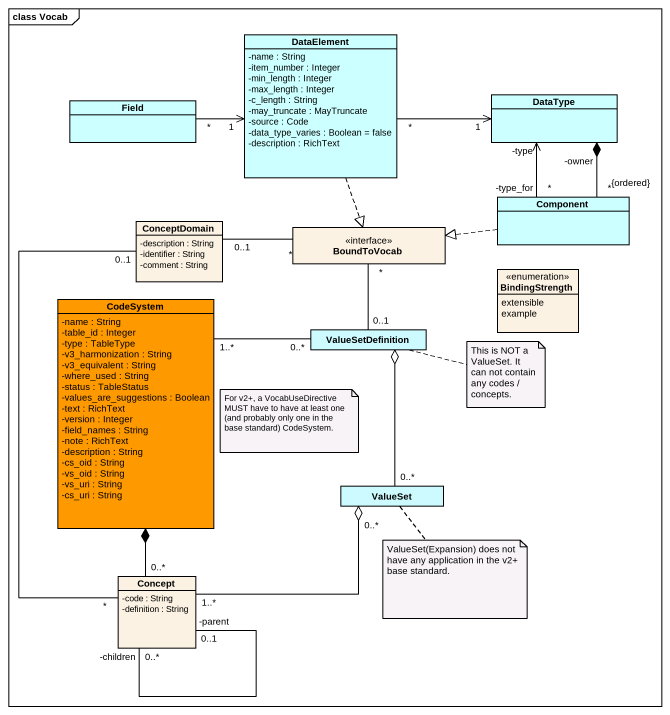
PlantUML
@startuml
mainframe class Vocab
hide circle
hide empty members
skinparam classAttributeIconSize 0
class DataElement #CCFFFF {
  -name : String
  -item_number : Integer
  -min_length : Integer
  -max_length : Integer
  -c_length : String
  -may_truncate : MayTruncate
  -source : Code
  -data_type_varies : Boolean = false
  -description : RichText
}
class Field #CCFFFF
class DataType #CCFFFF
class ConceptDomain {
  -description : String
  -identifier : String
  -comment : String
}
class "Component" as Component_ #CCFFFF
interface BoundToVocab
class CodeSystem #FF9900 {
  -name : String
  -table_id : Integer
  -type : TableType
  -v3_harmonization : String
  -v3_equivalent : String
  -where_used : String
  -status : TableStatus
  -values_are_suggestions : Boolean
  -text : RichText
  -version : Integer
  -field_names : String
  -note : RichText
  -description : String
  -cs_oid : String
  -vs_oid : String
  -vs_uri : String
  -cs_uri : String
}
enum BindingStrength {
  extensible
  example
}
class ValueSetDefinition #CCFAFF
class ValueSet #CCFAFF
class Concept {
  -code : String
  -definition : String
}
DataElement "*" -right-> "1" DataType
DataElement ..|> BoundToVocab
Field "*" -right-> "1" DataElement
DataType "-owner" *-- "*\n{ordered}" Component_
Component_ "-type_for\n*" -up-> "-type" DataType
Component_ .left.|> BoundToVocab
BoundToVocab "*" -left- "0..1" ConceptDomain
BoundToVocab "*" -- "0..1" ValueSetDefinition
CodeSystem *-- "0..*" Concept
ValueSetDefinition "0..*" -left- "1..*" CodeSystem
ValueSetDefinition o-- "0..*" ValueSet
ValueSet "0..*" o-left- "1..*" Concept
Concept "*" -up- "0..1" ConceptDomain
Concept "-children\n0..*" -- "0..1\n-parent" Concept
note right of ValueSetDefinition : This is NOT a ValueSet. It can not contain any codes / concepts.
note as N2
  For v2+, a VocabUseDirective
  MUST have to have at least one (and probably only one in the base standard) CodeSystem.
end note
note bottom of ValueSet : ValueSet(Expansion) does not have any application in the v2+ base standard.
@enduml
